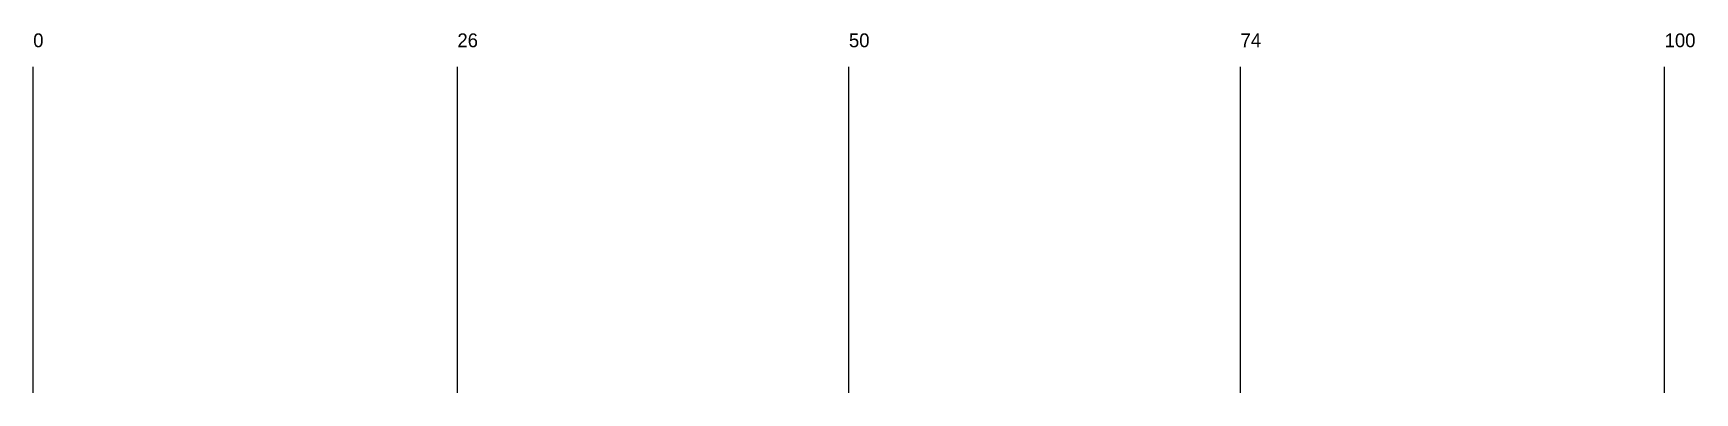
# Model space of a CAD drawing. Header units: metres. Extents: x 0 to 2388, y -826 to 297.
# Drawn here: x 2003.2 to 2388.1, y -228.4 to -145 of the extents above; entities that cross this region are included whole.
import ezdxf

# ---------------------------------------------------------------- set-up
doc = ezdxf.new("R2010")
doc.units = ezdxf.units.M
doc.layers.add('DIMENSIONS', color=2, linetype='CONTINUOUS')

msp = doc.modelspace()

# ---------------------------------------------------------------- linework, layer by layer
at = {"layer": 'DIMENSIONS'}
for p, q in [((2003.15, -228.35), (2003.15, -152.76)), ((2101.42, -228.35), (2101.42, -152.76)), ((2192.13, -228.35), (2192.13, -152.76)), ((2282.84, -228.35), (2282.84, -152.76)), ((2381.1, -228.35), (2381.1, -152.76))]:
    msp.add_line(p, q, dxfattribs=at)

# ---------------------------------------------------------------- texts
for s, p in [('0', (2003.15, -148.23)), ('26', (2101.42, -148.23)), ('50', (2192.13, -148.23)), ('74', (2282.84, -148.23)), ('100', (2381.1, -148.23))]:
    msp.add_text(s, height=3.2, dxfattribs=at).set_placement(p)

doc.saveas('drawing.dxf')
